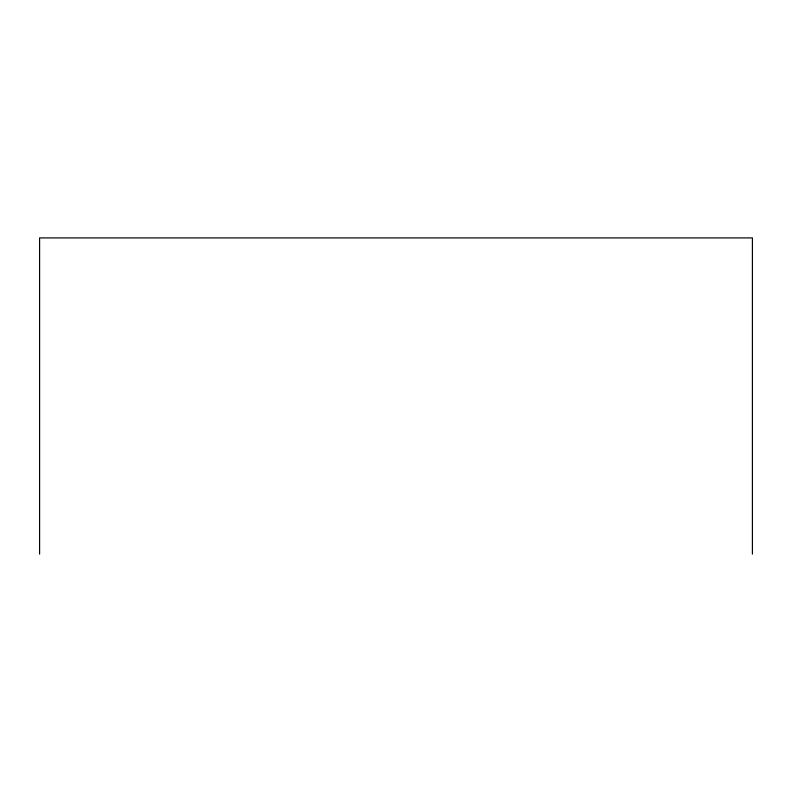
<?xml version="1.0" encoding="UTF-8"?>
<svg xmlns="http://www.w3.org/2000/svg" width="792" height="792" viewBox="0 0 792 792"><rect width="100%" height="100%" fill="white"/><g stroke="black" fill="none" stroke-linecap="round" stroke-linejoin="round"><path stroke-width="1.19" d="M752.4 554.093L752.4 237.907L39.6 237.907L39.6 554.093"/></g></svg>
